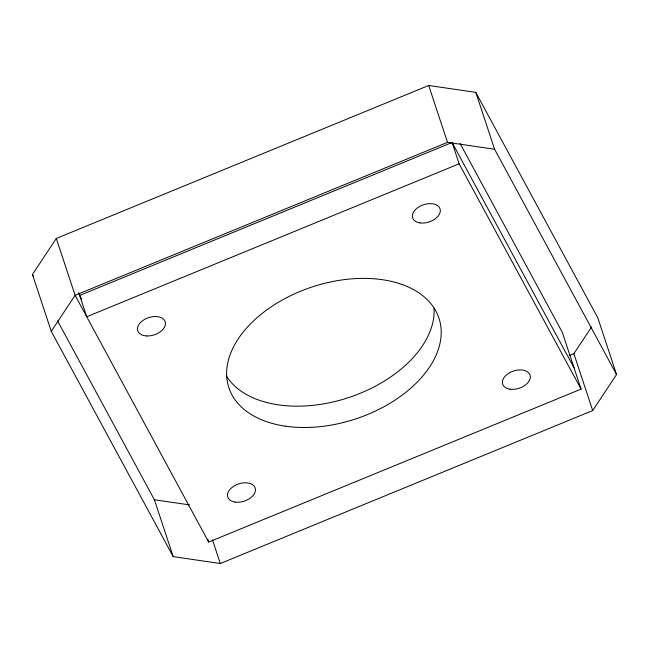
<?xml version="1.0" encoding="UTF-8"?>
<svg xmlns="http://www.w3.org/2000/svg" width="649" height="649" viewBox="0 0 649 649"><rect width="100%" height="100%" fill="white"/><g stroke="black" fill="none" stroke-linecap="round" stroke-linejoin="round"><path stroke-width="0.97" d="M32.45 274.462L56.301 238.443L428.705 85.481L475.79 92.377L597.737 317.661L616.55 374.538L592.699 410.557L220.295 563.519L173.21 556.623L51.263 331.339L32.45 274.462L33.415 276.247M51.263 331.339L75.114 295.311L447.518 142.358L494.595 149.246L616.55 374.538M569.214 355.603L573.886 353.689L591.637 326.877M56.301 238.443L75.114 295.311L208.678 542.061L581.082 389.108L459.127 163.816L86.723 316.769L78.724 292.561M57.518 320.768L154.405 499.754L189.467 504.881M460.084 143.453L562.277 332.231L581.082 389.108M452.556 143.38L574.032 367.78M81.604 299.002L79.673 295.441L452.077 142.488L459.127 163.816M573.886 353.689L592.699 410.557M475.79 92.377L494.595 149.246M428.705 85.481L447.518 142.358M212.458 539.814L220.295 563.519M207.761 539.278L208.678 542.061M154.405 499.754L173.21 556.623M434.059 308.088A110.646 69.484 -18.3 0 1 348.091 397.772A110.646 69.484 -18.3 0 1 226.339 375.99M285.414 426.174A110.646 69.484 -18.3 0 0 441.044 328.451A110.646 69.484 -18.3 0 0 275.257 304.194A110.646 69.484 -18.3 0 0 285.414 426.174M146.869 335.955A14.432 9.062 -18.3 0 0 165.211 321.847A14.432 9.062 -18.3 0 0 142.309 320.931A14.432 9.062 -18.3 0 0 146.869 335.955M235.149 502.083A14.432 9.062 -18.3 0 0 255.455 489.33A14.432 9.062 -18.3 0 0 233.827 486.166A14.432 9.062 -18.3 0 0 235.149 502.083M510.025 389.181A14.432 9.062 -18.3 0 0 530.322 376.436A14.432 9.062 -18.3 0 0 508.694 373.272A14.432 9.062 -18.3 0 0 510.025 389.181M420.008 222.899A14.432 9.062 -18.3 0 0 440.306 210.154A14.432 9.062 -18.3 0 0 418.686 206.99A14.432 9.062 -18.3 0 0 420.008 222.899"/></g></svg>
